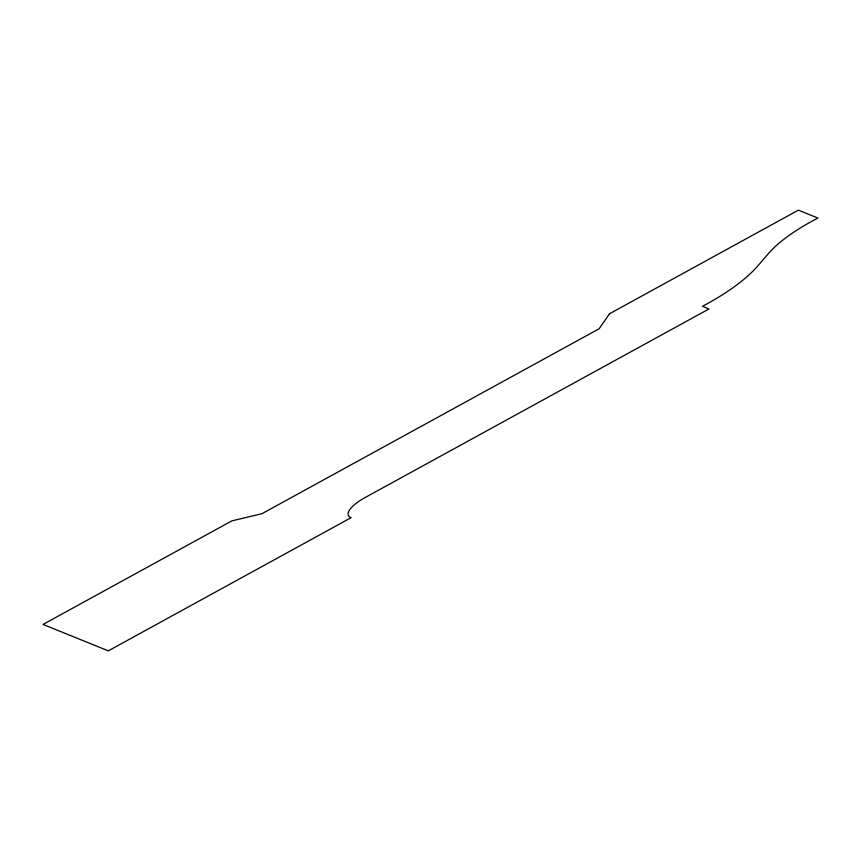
<?xml version="1.0" encoding="UTF-8"?>
<svg xmlns="http://www.w3.org/2000/svg" width="861" height="861" viewBox="0 0 861 861"><rect width="100%" height="100%" fill="white"/><g stroke="black" fill="none" stroke-linecap="round" stroke-linejoin="round"><path stroke-width="1.29" d="M609.545 313.727L599.095 328.784L261.905 513.726L231.878 520.862L43.05 624.429L108.303 650.851L351.084 517.687A32.191 10.429 -22.7 0 1 365.01 497.604L708.947 308.97L702.425 306.322A116.041 37.583 -22.7 0 0 757.303 266.436L768.938 253.037A96.906 31.383 -22.7 0 1 817.95 218.081L798.373 210.149L609.545 313.727"/></g></svg>
